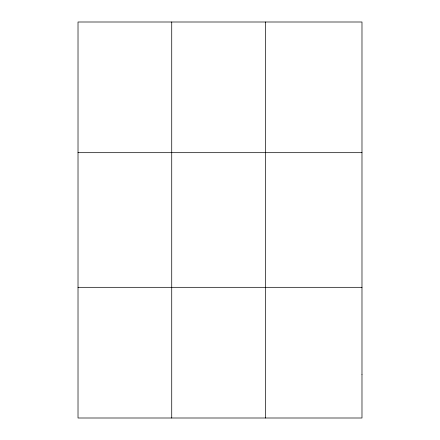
<?xml version="1.0" encoding="UTF-8"?>
<svg xmlns="http://www.w3.org/2000/svg" width="440" height="440" viewBox="0 0 440 440"><rect width="100%" height="100%" fill="white"/><g stroke="black" fill="none" stroke-linecap="round" stroke-linejoin="round"><path stroke-width="0.66" d="M171.727 418L171.727 22M265.436 418L265.436 22M78.017 152.68L361.983 152.68M78.017 287.32L361.983 287.32M361.983 374.44L361.983 418L78.017 418L78.017 22L361.983 22L361.983 374.44"/></g></svg>
